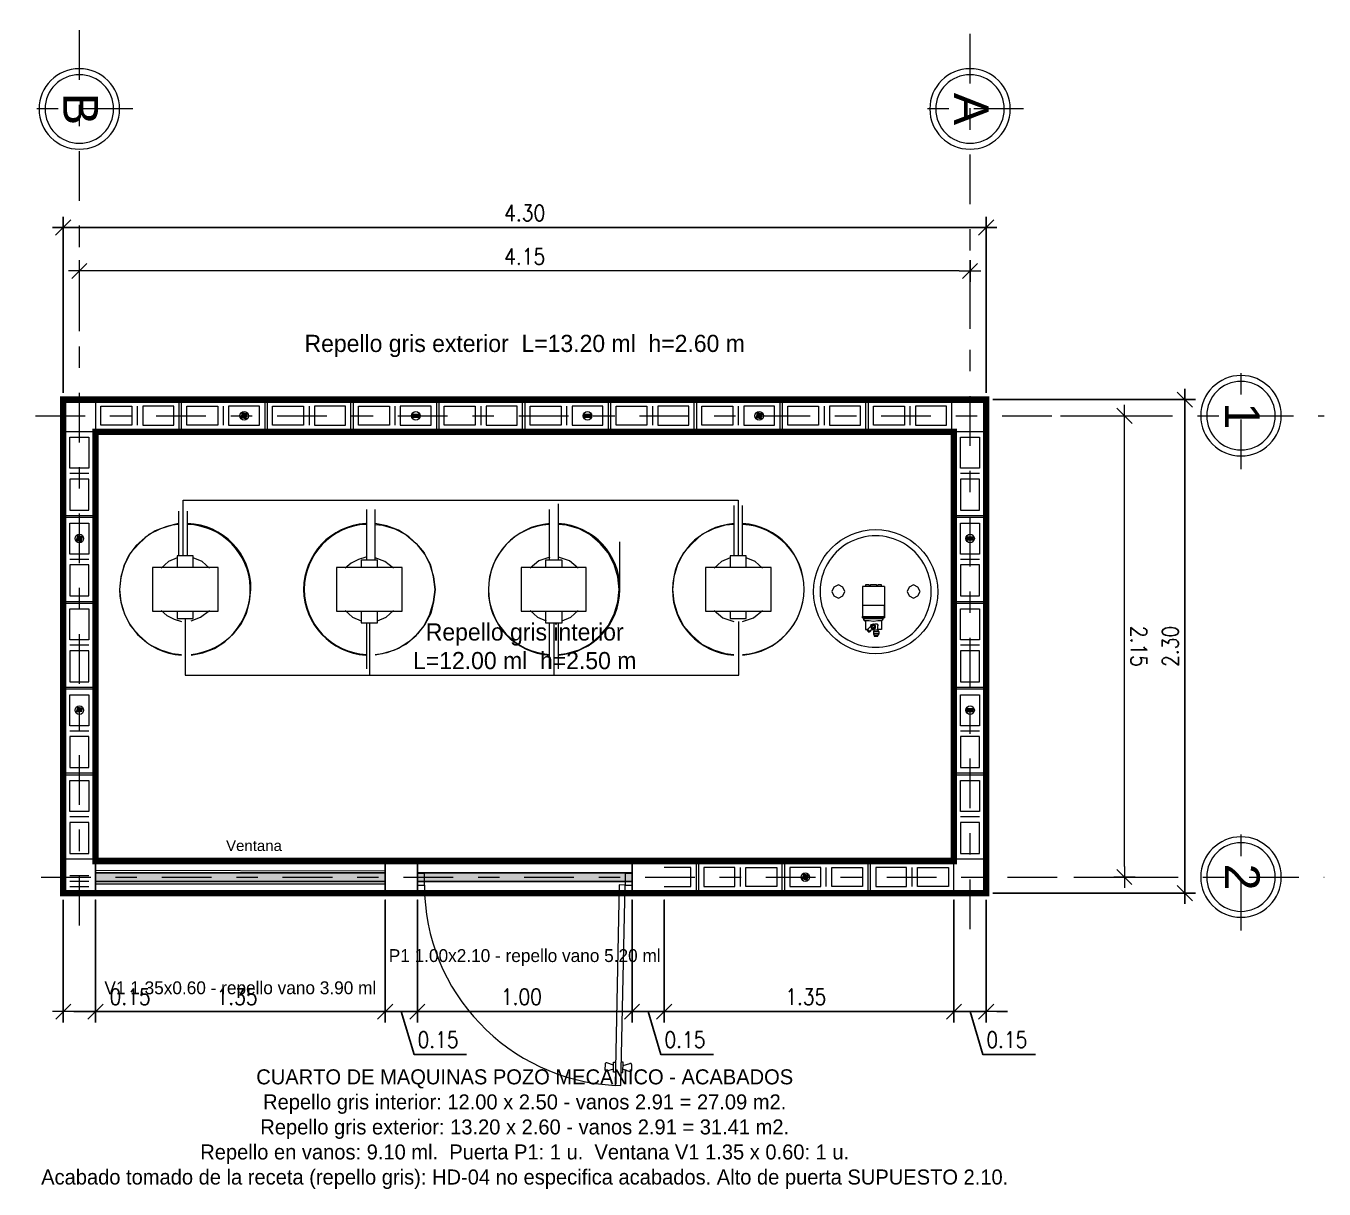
# Model space of a CAD drawing. Header units: metres. Extents: x -0.2 to 26.7, y -6.4 to 6.5.
# Drawn here: x -0.17 to 5.87, y -1.38 to 4.04 of the extents above; entities that cross this region are included whole.
import ezdxf

# ---------------------------------------------------------------- set-up
doc = ezdxf.new("R2010")
doc.units = ezdxf.units.M
for name, pattern in [('IMPORT-DASHDOT', [1, 0.5, -0.25, 0, -0.25]), ('IMPORT-DCW', [63.5, 44.45, -6.35, 6.35, -6.35]), ('IMPORT-PDF_IMPORT', [1, 0.8, -0.2])]:
    doc.linetypes.add(name, pattern=pattern)
for name, color, linetype in [('00', 250, 'Continuous'), ('CUANT Resumen y supuestos', 7, 'Continuous'), ('N1 Acabado muro exterior - Repello gris h 2.60', 1, 'Continuous'), ('N1 Acabado muro interior - Repello gris h 2.50', 3, 'Continuous'), ('N1 Acabado vanos - Repello gris', 6, 'Continuous'), ('N1 Puerta P1 de 1.00 x 2.10 m', 30, 'Continuous'), ('N1 Ventana V1 de 1.35 x 0.60 m', 4, 'Continuous')]:
    doc.layers.add(name, color=color, linetype=linetype)
for name, color, linetype, lineweight, true_color in [('2_0_Lotes', 1, 'Continuous', 9, 0xff0000), ('Ejes nj', 1, 'Continuous', 9, 0xff0000), ('PIN', 1, 'Continuous', 9, 0xff0000), ('TUBERIA AGUA DET', 3, 'Continuous', 9, 0x00ff00), ('TUBERIA_VIEGA_AGUA_FRIA', 5, 'IMPORT-DCW', 9, 0x0000ff)]:
    doc.layers.add(name, color=color, linetype=linetype, lineweight=lineweight, true_color=true_color)
doc.layers.add('MACHOTE', color=7, linetype='Continuous', lineweight=9)
doc.layers.add('PDF_Geometry', color=7, linetype='Continuous', lineweight=9)
doc.styles.add('Arial', font='arial.ttf', dxfattribs={"height": 0.162037})
doc.styles.add('Arial_1', font='arial.ttf', dxfattribs={"height": 0.05})
doc.styles.add('RomanS', font='romans__.ttf', dxfattribs={"width": 0.85, "height": 0.075})

# ---------------------------------------------------------------- blocks, each defined once
blk = doc.blocks.new('cuarto de equipos jumay con equipos_dwg_DIMTICK-911998-PLANTA DE MURO PERIMETRAL')
at = {"layer": 'Defpoints'}
for p, q in [((-1, 0), (1, 0)), ((0.71, 0.71), (-0.71, -0.71)), ((0, 1), (0, -1))]:
    blk.add_line(p, q, dxfattribs=at)
blk = doc.blocks.new('cuarto de equipos jumay con equipos_dwg__U91-911999-PLANTA DE MURO PERIMETRAL')
at = {"layer": 'Ejes nj', "color": 7, "linetype": 'IMPORT-DASHDOT'}
for p, q in [((0, -12.133), (0, 0.836)), ((-0.538, 0), (0.538, 0))]:
    blk.add_line(p, q, dxfattribs=at)
at = {"layer": 'Ejes nj', "color": 7}
for radius in [0.405, 0.345]:
    blk.add_circle((0, 0), radius, dxfattribs=at)
blk = doc.blocks.new('cuarto de equipos jumay con equipos_dwg__U95-912000-PLANTA DE MURO PERIMETRAL')
at = {"layer": 'Ejes nj', "color": 7, "linetype": 'IMPORT-DASHDOT'}
for p, q in [((0, -8.255), (0, 0.836)), ((-0.538, 0), (0.538, 0))]:
    blk.add_line(p, q, dxfattribs=at)
at = {"layer": 'Ejes nj', "color": 7}
for radius in [0.405, 0.345]:
    blk.add_circle((0, 0), radius, dxfattribs=at)
blk = doc.blocks.new('cuarto de equipos jumay con equipos_dwg__U89-912001-PLANTA DE MURO PERIMETRAL')
at = {"layer": 'Ejes nj', "color": 7, "linetype": 'IMPORT-DASHDOT'}
for p, q in [((0, -12.077), (0, 0.836)), ((-0.538, 0), (0.538, 0))]:
    blk.add_line(p, q, dxfattribs=at)
at = {"layer": 'Ejes nj', "color": 7}
for radius in [0.405, 0.345]:
    blk.add_circle((0, 0), radius, dxfattribs=at)
blk = doc.blocks.new('cuarto de equipos jumay con equipos_dwg__U93-912002-PLANTA DE MURO PERIMETRAL')
at = {"layer": 'Ejes nj', "color": 7, "linetype": 'IMPORT-DASHDOT'}
for p, q in [((0, -8.22), (0, 0.836)), ((-0.538, 0), (0.538, 0))]:
    blk.add_line(p, q, dxfattribs=at)
at = {"layer": 'Ejes nj', "color": 7}
for radius in [0.405, 0.345]:
    blk.add_circle((0, 0), radius, dxfattribs=at)
blk = doc.blocks.new('cuarto de equipos jumay con equipos_dwg_DIMTICK-912003-PLANTA DE MURO PERIMETRAL')
at = {"layer": 'MACHOTE'}
for p, q in [((-1, 0), (1, 0)), ((0.71, 0.71), (-0.71, -0.71)), ((0, 1), (0, -1))]:
    blk.add_line(p, q, dxfattribs=at)
blk = doc.blocks.new('MACHOTE CUARTO DE MAQUINAS POZO (URB-07)')
at = {"layer": 'PIN', "true_color": 0x260000}
for points in [[(0.8325, 2.2423), (0.8252, 2.215), (0.8525, 2.2076), (0.8599, 2.235)], [(3.2325, 2.2423), (3.2252, 2.215), (3.2525, 2.2076), (3.2599, 2.235)], [(1.6252, 2.235), (1.6252, 2.215), (1.6599, 2.215), (1.6599, 2.235)], [(2.4252, 2.235), (2.4252, 2.215), (2.4599, 2.215), (2.4599, 2.235)], [(0.065, 1.6698), (0.0577, 1.6425), (0.085, 1.6351), (0.0924, 1.6625)], [(4.2077, 1.6625), (4.2077, 1.6425), (4.2424, 1.6425), (4.2424, 1.6625)], [(0.065, 0.8698), (0.0577, 0.8425), (0.0874, 0.8438), (0.0924, 0.8625)], [(4.2077, 0.8625), (4.2077, 0.8425), (4.2424, 0.8425), (4.2424, 0.8625)], [(3.4475, 0.0923), (3.4402, 0.065), (3.4675, 0.0576), (3.4749, 0.085)]]:
    blk.add_hatch(color=18, dxfattribs=at).paths.add_polyline_path(points)
at = {"color": 18, "lineweight": 9, "true_color": 0x260000}
for p, q in [((0.345, 2.2696), (0.345, 2.1804)), ((0.745, 2.2696), (0.745, 2.1804)), ((1.145, 2.2696), (1.145, 2.1804)), ((1.545, 2.2696), (1.545, 2.1804)), ((1.945, 2.2696), (1.945, 2.1804)), ((2.345, 2.2696), (2.345, 2.1804)), ((2.745, 2.2696), (2.745, 2.1804)), ((3.145, 2.2696), (3.145, 2.1804)), ((3.545, 2.2696), (3.545, 2.1804)), ((3.945, 2.2696), (3.945, 2.1804)), ((0.1196, 1.955), (0.0304, 1.955)), ((4.2696, 1.955), (4.1804, 1.955)), ((0.1196, 1.555), (0.0304, 1.555)), ((4.2696, 1.555), (4.1804, 1.555)), ((0.1196, 1.155), (0.0304, 1.155)), ((4.2696, 1.155), (4.1804, 1.155)), ((0.1196, 0.755), (0.0304, 0.755)), ((4.2696, 0.755), (4.1804, 0.755)), ((0.1196, 0.355), (0.0304, 0.355)), ((4.2696, 0.355), (4.1804, 0.355)), ((4.9442, 0.125), (4.9442, 0.025)), ((0.1196, 0.0804), (0.0304, 0.0804)), ((0.15, 0.1068), (1.5, 0.1037)), ((3.155, 0.0304), (3.155, 0.1196)), ((3.555, 0.0304), (3.555, 0.1196)), ((3.955, 0.0304), (3.955, 0.1196)), ((4.9942, 0.075), (4.8942, 0.075)), ((4.9796, 0.0396), (4.9088, 0.1103)), ((0.1196, 0.055), (0.0304, 0.055)), ((0.1196, 0.0296), (0.0304, 0.0296)), ((0.15, 0.0437), (1.5, 0.0437)), ((-0.0353, -0.5875), (0.0354, -0.5168)), ((0, -0.6021), (0, -0.5021)), ((4.2647, -0.5875), (4.3354, -0.5168)), ((4.3, -0.6021), (4.3, -0.5021)), ((0.05, -0.5521), (-0.05, -0.5521)), ((4.35, -0.5521), (4.25, -0.5521)), ((2.5244, -0.7966), (2.5238, -0.8235)), ((2.5636, -0.8195), (2.5316, -0.8293)), ((2.5639, -0.8022), (2.5324, -0.791)), ((2.6482, -0.7992), (2.6477, -0.8261))]:
    blk.add_line(p, q, dxfattribs=at)
at = {"color": 18, "lineweight": 9, "true_color": 0x260000, "flags": 128}
for points in [[(0.15, 2.155), (0.54, 2.155), (0.54, 2.295), (0.15, 2.295)], [(0.3196, 2.1804), (0.1754, 2.1804), (0.1754, 2.2696), (0.3196, 2.2696)], [(0.3704, 2.2696), (0.3704, 2.1804), (0.5146, 2.1804), (0.5146, 2.2696)], [(0.55, 2.155), (0.94, 2.155), (0.94, 2.295), (0.55, 2.295)], [(0.7196, 2.1804), (0.5754, 2.1804), (0.5754, 2.2696), (0.7196, 2.2696)], [(0.7704, 2.2696), (0.7704, 2.1804), (0.9146, 2.1804), (0.9146, 2.2696)], [(0.95, 2.155), (1.34, 2.155), (1.34, 2.295), (0.95, 2.295)], [(1.1196, 2.1804), (0.9754, 2.1804), (0.9754, 2.2696), (1.1196, 2.2696)], [(1.1704, 2.2696), (1.1704, 2.1804), (1.3146, 2.1804), (1.3146, 2.2696)], [(1.35, 2.155), (1.74, 2.155), (1.74, 2.295), (1.35, 2.295)], [(1.5196, 2.1804), (1.3754, 2.1804), (1.3754, 2.2696), (1.5196, 2.2696)], [(1.5704, 2.2696), (1.5704, 2.1804), (1.7146, 2.1804), (1.7146, 2.2696)], [(1.75, 2.155), (2.14, 2.155), (2.14, 2.295), (1.75, 2.295)], [(1.9196, 2.1804), (1.7754, 2.1804), (1.7754, 2.2696), (1.9196, 2.2696)], [(1.9704, 2.2696), (1.9704, 2.1804), (2.1146, 2.1804), (2.1146, 2.2696)], [(2.15, 2.155), (2.54, 2.155), (2.54, 2.295), (2.15, 2.295)], [(2.3196, 2.1804), (2.1754, 2.1804), (2.1754, 2.2696), (2.3196, 2.2696)], [(2.3704, 2.2696), (2.3704, 2.1804), (2.5146, 2.1804), (2.5146, 2.2696)], [(2.55, 2.155), (2.94, 2.155), (2.94, 2.295), (2.55, 2.295)], [(2.7196, 2.1804), (2.5754, 2.1804), (2.5754, 2.2696), (2.7196, 2.2696)], [(2.7704, 2.2696), (2.7704, 2.1804), (2.9146, 2.1804), (2.9146, 2.2696)], [(2.95, 2.155), (3.34, 2.155), (3.34, 2.295), (2.95, 2.295)], [(3.1196, 2.1804), (2.9754, 2.1804), (2.9754, 2.2696), (3.1196, 2.2696)], [(3.1704, 2.2696), (3.1704, 2.1804), (3.3146, 2.1804), (3.3146, 2.2696)], [(3.35, 2.155), (3.74, 2.155), (3.74, 2.295), (3.35, 2.295)], [(3.5196, 2.1804), (3.3754, 2.1804), (3.3754, 2.2696), (3.5196, 2.2696)], [(3.5704, 2.2696), (3.5704, 2.1804), (3.7146, 2.1804), (3.7146, 2.2696)], [(3.75, 2.155), (4.14, 2.155), (4.14, 2.295), (3.75, 2.295)], [(3.9196, 2.1804), (3.7754, 2.1804), (3.7754, 2.2696), (3.9196, 2.2696)], [(3.9704, 2.2696), (3.9704, 2.1804), (4.1146, 2.1804), (4.1146, 2.2696)], [(0.005, 2.15), (0.005, 1.76), (0.145, 1.76), (0.145, 2.15)], [(0.0304, 1.9804), (0.0304, 2.1246), (0.1196, 2.1246), (0.1196, 1.9804)], [(4.155, 2.15), (4.155, 1.76), (4.295, 1.76), (4.295, 2.15)], [(4.1804, 1.9804), (4.1804, 2.1246), (4.2696, 2.1246), (4.2696, 1.9804)], [(0.1196, 1.9296), (0.0304, 1.9296), (0.0304, 1.7854), (0.1196, 1.7854)], [(4.2696, 1.9296), (4.1804, 1.9296), (4.1804, 1.7854), (4.2696, 1.7854)], [(0.005, 1.75), (0.005, 1.36), (0.145, 1.36), (0.145, 1.75)], [(0.0304, 1.5804), (0.0304, 1.7246), (0.1196, 1.7246), (0.1196, 1.5804)], [(4.155, 1.75), (4.155, 1.36), (4.295, 1.36), (4.295, 1.75)], [(4.1804, 1.5804), (4.1804, 1.7246), (4.2696, 1.7246), (4.2696, 1.5804)], [(0.1196, 1.5296), (0.0304, 1.5296), (0.0304, 1.3854), (0.1196, 1.3854)], [(4.2696, 1.5296), (4.1804, 1.5296), (4.1804, 1.3854), (4.2696, 1.3854)], [(0.005, 1.35), (0.005, 0.96), (0.145, 0.96), (0.145, 1.35)], [(4.155, 1.35), (4.155, 0.96), (4.295, 0.96), (4.295, 1.35)], [(0.0304, 1.1804), (0.0304, 1.3246), (0.1196, 1.3246), (0.1196, 1.1804)], [(4.1804, 1.1804), (4.1804, 1.3246), (4.2696, 1.3246), (4.2696, 1.1804)], [(0.1196, 1.1296), (0.0304, 1.1296), (0.0304, 0.9854), (0.1196, 0.9854)], [(4.2696, 1.1296), (4.1804, 1.1296), (4.1804, 0.9854), (4.2696, 0.9854)], [(0.005, 0.95), (0.005, 0.56), (0.145, 0.56), (0.145, 0.95)], [(0.0304, 0.7804), (0.0304, 0.9246), (0.1196, 0.9246), (0.1196, 0.7804)], [(4.155, 0.95), (4.155, 0.56), (4.295, 0.56), (4.295, 0.95)], [(4.1804, 0.7804), (4.1804, 0.9246), (4.2696, 0.9246), (4.2696, 0.7804)], [(0.1196, 0.7296), (0.0304, 0.7296), (0.0304, 0.5854), (0.1196, 0.5854)], [(4.2696, 0.7296), (4.1804, 0.7296), (4.1804, 0.5854), (4.2696, 0.5854)], [(0.005, 0.55), (0.005, 0.16), (0.145, 0.16), (0.145, 0.55)], [(4.155, 0.55), (4.155, 0.16), (4.295, 0.16), (4.295, 0.55)], [(0.0304, 0.3804), (0.0304, 0.5246), (0.1196, 0.5246), (0.1196, 0.3804)], [(4.1804, 0.3804), (4.1804, 0.5246), (4.2696, 0.5246), (4.2696, 0.3804)], [(0.1196, 0.3296), (0.0304, 0.3296), (0.0304, 0.1854), (0.1196, 0.1854)], [(4.2696, 0.3296), (4.1804, 0.3296), (4.1804, 0.1854), (4.2696, 0.1854)], [(1.5, 0.15), (0.15, 0.15), (0.15, 0), (1.5, 0)], [(3.35, 0.145), (2.96, 0.145), (2.96, 0.005), (3.35, 0.005)], [(3.75, 0.145), (3.36, 0.145), (3.36, 0.005), (3.75, 0.005)], [(4.15, 0.145), (3.76, 0.145), (3.76, 0.005), (4.15, 0.005)], [(1.65, 0.0909), (1.65, 0.0378), (1.6827, 0.0378), (1.6827, 0.0909)], [(2.6174, 0.0909), (2.6174, 0.0378), (2.65, 0.0378), (2.65, 0.0909)], [(3.1296, 0.0304), (3.1296, 0.1196), (2.9854, 0.1196), (2.9854, 0.0304)], [(3.1804, 0.1196), (3.3246, 0.1196), (3.3246, 0.0304), (3.1804, 0.0304)], [(3.5296, 0.0304), (3.5296, 0.1196), (3.3854, 0.1196), (3.3854, 0.0304)], [(3.5804, 0.1196), (3.7246, 0.1196), (3.7246, 0.0304), (3.5804, 0.0304)], [(3.9296, 0.0304), (3.9296, 0.1196), (3.7854, 0.1196), (3.7854, 0.0304)], [(3.9804, 0.1196), (4.1246, 0.1196), (4.1246, 0.0304), (3.9804, 0.0304)], [(2.5708, -0.8956), (2.5977, -0.8962), (2.6174, 0.0378), (2.5904, 0.0383)], [(0.1854, -0.5168), (0.1147, -0.5875)], [(0.15, -0.5021), (0.15, -0.6021)], [(1.5354, -0.5168), (1.4647, -0.5875)], [(1.5, -0.5021), (1.5, -0.6021)], [(1.6854, -0.5168), (1.6147, -0.5875)], [(1.65, -0.5021), (1.65, -0.6021)], [(2.6147, -0.5875), (2.6854, -0.5168)], [(2.65, -0.6021), (2.65, -0.5021)], [(2.8354, -0.5168), (2.7647, -0.5875)], [(2.8, -0.5021), (2.8, -0.6021)], [(4.1147, -0.5875), (4.1854, -0.5168)], [(4.15, -0.6021), (4.15, -0.5021)], [(0.1, -0.5521), (0.2, -0.5521)], [(1.45, -0.5521), (1.55, -0.5521)], [(1.6, -0.5521), (1.7, -0.5521)], [(2.7, -0.5521), (2.6, -0.5521)], [(2.75, -0.5521), (2.85, -0.5521)], [(4.2, -0.5521), (4.1, -0.5521)]]:
    blk.add_lwpolyline(points, close=True, dxfattribs=at)
for points in [[(2.8, 0.005), (2.95, 0.005), (2.95, 0.145), (2.8, 0.145)], [(2.8, 0.0304), (2.9246, 0.0304), (2.9246, 0.1196), (2.8, 0.1196)], [(2.5721, -0.8348), (2.5634, -0.8346), (2.5644, -0.7871), (2.5731, -0.7873)], [(2.599, -0.8353), (2.6077, -0.8355), (2.6087, -0.7881), (2.6, -0.7879)], [(2.608, -0.8204), (2.6081, -0.8204), (2.6397, -0.8316)], [(2.6084, -0.8031), (2.6085, -0.8031), (2.6405, -0.7933)]]:
    blk.add_lwpolyline(points, dxfattribs=at)
at = {"color": 18, "lineweight": 9, "true_color": 0x260000}
for centre, radius, start, end in [((2.6174, 0.0378), 0.9347, 180, -92.85867), ((2.5298, -0.8236), 0.006, 178.79381, -72.89389), ((2.5304, -0.7967), 0.006, 70.48152, 178.79381), ((2.6417, -0.826), 0.006, -109.51848, -1.20619), ((2.6422, -0.799), 0.006, -1.20619, 107.10611)]:
    blk.add_arc(centre, radius, start, end, dxfattribs=at)
at = {"layer": '2_0_Lotes', "color": 18, "true_color": 0x260000, "flags": 128}
blk.add_lwpolyline([(4.15, 0.15), (2.65, 0.15), (2.65, 0), (4.3, 0), (4.3, 2.3), (0, 2.3), (0, 0), (1.65, 0), (1.65, 0.15), (0.15, 0.15), (0.15, 2.15), (4.15, 2.15)], close=True, dxfattribs=at)
at = {"layer": 'Defpoints', "color": 18, "true_color": 0x260000}
for p, q in [((0, 2.3312), (0, 3.1523)), ((4.3, 2.3312), (4.3, 3.1523)), ((4.25, 3.1023), (0.05, 3.1023)), ((4.3313, 2.3), (5.2757, 2.3)), ((5.2257, 0.05), (5.2257, 2.25)), ((0, -0.0313), (0, -0.6021)), ((4.3, -0.0313), (4.3, -0.6021)), ((4.3313, 0), (5.2757, 0)), ((0.05, -0.5521), (0.1, -0.5521)), ((0.15, -0.5521), (0.4443, -0.5521)), ((0.2, -0.5521), (1.45, -0.5521)), ((1.55, -0.5521), (1.6, -0.5521)), ((1.7, -0.5521), (2.6, -0.5521)), ((2.7, -0.5521), (2.75, -0.5521)), ((4.15, -0.5521), (4.3, -0.5521)), ((4.35, -0.5521), (4.4, -0.5521))]:
    blk.add_line(p, q, dxfattribs=at)
at = {"layer": 'Defpoints', "color": 18, "true_color": 0x260000, "flags": 128}
for points in [[(0.15, -0.6021), (0.15, -0.0313)], [(1.5, -0.6021), (1.5, -0.0313)], [(1.65, -0.6021), (1.65, -0.0313)], [(2.65, -0.6021), (2.65, -0.0313)], [(2.8, -0.6021), (2.8, -0.0313)], [(4.15, -0.6021), (4.15, -0.0313)]]:
    blk.add_lwpolyline(points, close=True, dxfattribs=at)
for points in [[(1.575, -0.5521), (1.635, -0.7521), (1.8793, -0.7521)], [(2.725, -0.5521), (2.785, -0.7521), (3.0293, -0.7521)], [(2.85, -0.5521), (4.1, -0.5521), (4.05, -0.5521)], [(4.225, -0.5521), (4.285, -0.7521), (4.5293, -0.7521)]]:
    blk.add_lwpolyline(points, dxfattribs=at)
at = {"layer": 'MACHOTE', "color": 18, "true_color": 0x260000}
for p, q in [((0.075, 2.6186), (0.075, 2.9495)), ((4.225, 2.6295), (4.225, 2.9495)), ((4.175, 2.8995), (0.125, 2.8995)), ((4.6471, 2.225), (4.9942, 2.225)), ((4.9442, 0.125), (4.9442, 2.175)), ((4.7082, 0.075), (4.9942, 0.075))]:
    blk.add_line(p, q, dxfattribs=at)
at = {"layer": 'PDF_Geometry', "color": 18, "true_color": 0x260000}
for p, q in [((2.5936, 1.4158), (2.5936, 1.6371)), ((3.7271, 1.2899), (3.7271, 1.2797)), ((3.7544, 1.2218), (3.751, 1.2252))]:
    blk.add_line(p, q, dxfattribs=at)
at = {"layer": 'PDF_Geometry', "color": 18, "true_color": 0x260000, "flags": 128}
for points in [[(0.5377, 1.7222), (0.4832, 1.7086), (0.4287, 1.6881), (0.3811, 1.6575), (0.3402, 1.6201), (0.3062, 1.5758), (0.2824, 1.5247), (0.2687, 1.4703), (0.2619, 1.4158), (0.2687, 1.3579), (0.2858, 1.3001), (0.313, 1.2456), (0.3538, 1.2014), (0.3981, 1.1605), (0.4526, 1.1333), (0.507, 1.1163), (0.5513, 1.1129)], [(0.5377, 1.7188), (0.507, 1.7154), (0.4526, 1.6983), (0.3981, 1.6711), (0.3538, 1.6303), (0.313, 1.586), (0.2858, 1.5315), (0.2687, 1.4737), (0.2619, 1.4158)], [(1.4533, 1.7188), (1.4874, 1.7154), (1.5452, 1.6983), (1.5963, 1.6711), (1.6439, 1.6303), (1.6814, 1.586), (1.7086, 1.5315), (1.7256, 1.4737), (1.7324, 1.4158), (1.7256, 1.4737), (1.712, 1.5281), (1.6848, 1.5792), (1.6507, 1.6235), (1.6099, 1.6609), (1.5622, 1.6915), (1.5078, 1.712), (1.4533, 1.7222)], [(2.3077, 1.1129), (2.3451, 1.1163), (2.403, 1.1333), (2.4541, 1.1605), (2.5017, 1.2014), (2.5392, 1.2456), (2.5664, 1.3001), (2.5834, 1.3579), (2.5902, 1.4158), (2.5834, 1.4737), (2.5664, 1.5315), (2.5392, 1.586), (2.5017, 1.6303), (2.4541, 1.6711), (2.403, 1.6983), (2.3451, 1.7154), (2.3077, 1.7188)], [(3.1246, 1.7188), (3.0838, 1.7154), (3.0293, 1.6983), (2.9749, 1.6711), (2.9306, 1.6303), (2.8898, 1.586), (2.8625, 1.5315), (2.8455, 1.4737), (2.8387, 1.4158), (2.8455, 1.3579), (2.8625, 1.3001), (2.8898, 1.2456), (2.9306, 1.2014), (2.9749, 1.1605), (3.0293, 1.1333), (3.0838, 1.1163), (3.1246, 1.1129)], [(0.5309, 1.5622), (0.49, 1.5452), (0.456, 1.5145)], [(0.6057, 1.5179), (0.6057, 1.5724), (0.5309, 1.5724), (0.5309, 1.5179)], [(0.6806, 1.5145), (0.6466, 1.5452), (0.6057, 1.5622)], [(1.4091, 1.5656), (1.375, 1.5554), (1.341, 1.5384), (1.3138, 1.5145)], [(1.4635, 1.5179), (1.4635, 1.552), (1.3886, 1.552), (1.3886, 1.5179)], [(1.5384, 1.5145), (1.4976, 1.5452), (1.4533, 1.5622)], [(2.2669, 1.5656), (2.2158, 1.5486), (2.175, 1.5145)], [(2.3247, 1.5179), (2.3247, 1.552), (2.2464, 1.552), (2.2464, 1.5179)], [(2.3996, 1.5145), (2.3588, 1.5486), (2.3077, 1.5656)], [(3.1076, 1.5622), (3.0668, 1.5452), (3.0327, 1.5145)], [(3.1825, 1.5179), (3.1825, 1.5724), (3.1076, 1.5724), (3.1076, 1.5179)], [(3.2574, 1.5145), (3.2234, 1.5452), (3.1825, 1.5622)], [(0.5955, 1.1095), (0.65, 1.1197), (0.7045, 1.1401), (0.7521, 1.1707), (0.793, 1.2082), (0.827, 1.2524), (0.8542, 1.3035), (0.8678, 1.3579), (0.8746, 1.4158)], [(1.4533, 1.1129), (1.4874, 1.1163), (1.5452, 1.1333), (1.5963, 1.1605), (1.6439, 1.2014), (1.6814, 1.2456), (1.7086, 1.3001), (1.7256, 1.3579), (1.7324, 1.4158), (1.7256, 1.3579), (1.712, 1.3035), (1.6848, 1.2524), (1.6507, 1.2082), (1.6099, 1.1707), (1.5622, 1.1401), (1.5078, 1.1197), (1.4533, 1.1095)], [(3.8259, 1.4294), (3.7237, 1.4294), (3.7237, 1.3409), (3.7237, 1.2899)], [(3.8122, 1.4294), (3.8122, 1.4362), (3.802, 1.4362), (3.7952, 1.4362), (3.7918, 1.4294), (3.7884, 1.4362), (3.7748, 1.4362), (3.7612, 1.4362), (3.7578, 1.4294), (3.7544, 1.4362), (3.7476, 1.4362), (3.7374, 1.4362), (3.7374, 1.4294)], [(3.7237, 1.2831), (3.7237, 1.2899), (3.7374, 1.2899), (3.8088, 1.2899), (3.8259, 1.2899), (3.8259, 1.3409), (3.7237, 1.3409)], [(0.456, 1.3171), (0.4832, 1.2933), (0.5172, 1.2763), (0.5513, 1.266)], [(0.5309, 1.3137), (0.5309, 1.2797), (0.6057, 1.2797), (0.6057, 1.3137)], [(0.5955, 1.2694), (0.6398, 1.2865), (0.6806, 1.3171)], [(1.3138, 1.3171), (1.3478, 1.2865), (1.3886, 1.2694)], [(1.3886, 1.3137), (1.3886, 1.2592), (1.4635, 1.2592), (1.4635, 1.3137)], [(1.4635, 1.2694), (1.5044, 1.2865), (1.5384, 1.3171)], [(2.175, 1.3171), (2.209, 1.2865), (2.2498, 1.2694)], [(2.2464, 1.3137), (2.2464, 1.2592), (2.3247, 1.2592), (2.3247, 1.3137)], [(2.3247, 1.2694), (2.3656, 1.2865), (2.3996, 1.3171)], [(3.0327, 1.3171), (3.0736, 1.2831), (3.1246, 1.266)], [(3.1076, 1.3137), (3.1076, 1.2797), (3.1825, 1.2797), (3.1825, 1.3137)], [(3.1655, 1.266), (3.2166, 1.2831), (3.2574, 1.3171)], [(3.8122, 1.2694), (3.8088, 1.2694), (3.8054, 1.2694), (3.7952, 1.2694), (3.7748, 1.266), (3.7544, 1.2694), (3.7442, 1.2694), (3.7374, 1.2694), (3.734, 1.2694), (3.734, 1.2728), (3.7305, 1.2728), (3.7305, 1.2763), (3.7271, 1.2797), (3.7748, 1.2797), (3.8225, 1.2797)], [(3.8225, 1.2899), (3.8225, 1.2797), (3.8191, 1.2797), (3.8191, 1.2763), (3.8156, 1.2728), (3.8122, 1.2694), (3.8122, 1.2286), (3.7952, 1.2286)], [(3.734, 1.2694), (3.7374, 1.2694), (3.7374, 1.2286), (3.7476, 1.2286), (3.7612, 1.2422)], [(3.7442, 1.2286), (3.7476, 1.2218), (3.7544, 1.215), (3.7544, 1.2184), (3.7544, 1.2218), (3.7578, 1.2184), (3.768, 1.2286), (3.7748, 1.2286), (3.7782, 1.2286), (3.7782, 1.2252), (3.7748, 1.2184), (3.7748, 1.2082), (3.7782, 1.2014), (3.7782, 1.198), (3.7884, 1.198), (3.7952, 1.198), (3.7952, 1.2014), (3.802, 1.2082), (3.802, 1.2184), (3.7952, 1.2252), (3.7952, 1.2456)], [(3.7476, 1.2252), (3.751, 1.2252), (3.7476, 1.2286), (3.7442, 1.2286), (3.7544, 1.215)], [(3.7578, 1.2184), (3.7476, 1.2286), (3.7544, 1.2184)], [(3.7612, 1.2388), (3.7646, 1.2524), (3.7748, 1.2558), (3.7816, 1.2524), (3.7816, 1.2558), (3.785, 1.2558), (3.7884, 1.2558), (3.7918, 1.2558), (3.7918, 1.2524), (3.7952, 1.2524), (3.7952, 1.249), (3.7952, 1.2456)], [(3.802, 1.2184), (3.7884, 1.2184), (3.7748, 1.2184)], [(3.7952, 1.2252), (3.7884, 1.2252), (3.7782, 1.2252)], [(3.802, 1.2082), (3.7884, 1.2082), (3.7748, 1.2082)], [(3.7952, 1.2014), (3.7884, 1.2014), (3.7782, 1.2014)]]:
    blk.add_lwpolyline(points, dxfattribs=at)
for points in [[(0.4151, 1.3137), (0.4458, 1.3137), (0.6942, 1.3137), (0.7215, 1.3137), (0.7215, 1.5179), (0.6942, 1.5179), (0.4458, 1.5179), (0.4151, 1.5179)], [(1.5793, 1.5179), (1.5486, 1.5179), (1.3001, 1.5179), (1.2729, 1.5179), (1.2729, 1.3137), (1.3001, 1.3137), (1.5486, 1.3137), (1.5793, 1.3137)], [(2.4371, 1.5179), (2.4064, 1.5179), (2.1579, 1.5179), (2.1341, 1.5179), (2.1341, 1.3137), (2.1579, 1.3137), (2.4064, 1.3137), (2.4371, 1.3137)], [(2.9919, 1.3137), (3.0225, 1.3137), (3.271, 1.3137), (3.2982, 1.3137), (3.2982, 1.5179), (3.271, 1.5179), (3.0225, 1.5179), (2.9919, 1.5179)], [(3.6114, 1.375), (3.6318, 1.3852), (3.642, 1.4056), (3.6318, 1.426), (3.6114, 1.4362), (3.591, 1.426), (3.5808, 1.4056), (3.591, 1.3852)], [(3.962, 1.375), (3.9824, 1.3852), (3.9927, 1.4056), (3.9824, 1.426), (3.962, 1.4362), (3.9416, 1.426), (3.9314, 1.4056), (3.9416, 1.3852)], [(3.7748, 1.232), (3.785, 1.2354), (3.785, 1.2456), (3.7748, 1.2524), (3.7646, 1.2456), (3.7646, 1.2354)], [(3.7748, 1.2354), (3.7816, 1.2422), (3.7748, 1.249), (3.768, 1.2422)]]:
    blk.add_lwpolyline(points, close=True, dxfattribs=at)
at = {"layer": 'PDF_Geometry', "color": 18, "linetype": 'IMPORT-PDF_IMPORT', "true_color": 0x260000, "flags": 128}
blk.add_lwpolyline([(3.8259, 1.4294), (3.8259, 1.2831), (3.7237, 1.2831)], dxfattribs=at)
at = {"layer": 'PDF_Geometry', "color": 18, "true_color": 0x260000}
blk.add_circle((3.7852, 1.405), 0.2892, dxfattribs=at)
for centre, radius, start, end in [((0.5704, 1.418), 0.3043, -0.41424, 88.47221), ((0.5676, 1.4153), 0.3037, -84.71459, 87.93261), ((1.4276, 1.4149), 0.3079, 93.45136, 179.8218), ((1.4264, 1.4158), 0.3033, 92.63382, -92.63382), ((2.2893, 1.4147), 0.3083, 94.16633, 179.78354), ((2.2846, 1.4158), 0.3037, 93.99576, -93.99576), ((2.2901, 1.4191), 0.3036, -0.62057, 86.6707), ((3.147, 1.4147), 0.3083, 94.16631, 179.78351), ((3.1479, 1.4191), 0.3036, -0.62057, 86.67069), ((3.148, 1.4158), 0.3035, -86.68903, 86.68903), ((3.785, 1.4067), 0.2587, -0.24303, -179.75697), ((0.5724, 1.4192), 0.3105, -179.36969, -93.9034), ((1.4302, 1.4192), 0.3105, -179.36973, -93.90343), ((2.2845, 1.4125), 0.3036, 179.37944, -93.3293), ((2.2853, 1.417), 0.3083, -85.83367, -0.21646), ((3.1423, 1.4125), 0.3036, 179.37943, -93.3293), ((3.1431, 1.417), 0.3083, -85.83367, -0.21646), ((3.785, 1.4045), 0.2587, 179.75697, 0.24303)]:
    blk.add_arc(centre, radius, start, end, dxfattribs=at)
at = {"layer": 'PIN', "color": 18, "true_color": 0x260000}
for centre in [(0.8425, 2.225), (1.6425, 2.225), (2.4425, 2.225), (3.2425, 2.225), (0.075, 1.6525), (4.225, 1.6525), (0.075, 0.8525), (4.225, 0.8525), (3.4575, 0.075)]:
    blk.add_circle(centre, 0.02, dxfattribs=at)
at = {"layer": 'TUBERIA AGUA DET', "color": 18, "true_color": 0x260000}
for p, q in [((0.5377, 1.78), (0.5377, 1.5724)), ((0.5785, 1.5724), (0.5785, 1.78)), ((1.4125, 1.7885), (1.4125, 1.552)), ((1.4533, 1.552), (1.4533, 1.7885)), ((2.2635, 1.7885), (2.2635, 1.552)), ((2.3077, 1.552), (2.3077, 1.8141)), ((3.1246, 1.8073), (3.1246, 1.5724)), ((3.1655, 1.5724), (3.1655, 1.8073)), ((1.4125, 1.2592), (1.4125, 1.0448)), ((2.2635, 1.2592), (2.2635, 1.0448)), ((2.3077, 1.0448), (2.3077, 1.2592))]:
    blk.add_line(p, q, dxfattribs=at)
at = {"layer": 'TUBERIA_VIEGA_AGUA_FRIA', "color": 18, "true_color": 0x260000}
for p, q in [((0.5683, 1.2797), (0.5683, 1.0154)), ((1.4261, 1.2592), (1.4261, 1.0154)), ((2.2856, 1.2592), (2.2856, 1.0154)), ((2.1478, 1.0164), (3.1478, 1.0164))]:
    blk.add_line(p, q, dxfattribs=at)
at = {"layer": 'TUBERIA_VIEGA_AGUA_FRIA', "color": 18, "true_color": 0x260000, "flags": 128}
for points in [[(0.5582, 1.5724), (0.5582, 1.831), (3.1439, 1.831), (3.1439, 1.5724)], [(0.5683, 1.0162), (3.1478, 1.0162), (3.1478, 1.266)]]:
    blk.add_lwpolyline(points, dxfattribs=at)
at = {"extrusion": (0, 0, -1), "xscale": 0.4629629629629663, "yscale": 0.4629629629629663, "zscale": -0.4629629629629663}
for name, p in [('cuarto de equipos jumay con equipos_dwg__U93-912002-PLANTA DE MURO PERIMETRAL', (-0.075, 3.6546)), ('cuarto de equipos jumay con equipos_dwg__U95-912000-PLANTA DE MURO PERIMETRAL', (-4.225, 3.6546))]:
    blk.add_blockref(name, p, dxfattribs=at)
at = {"xscale": 0.05, "yscale": 0.05, "zscale": 0.05}
for name, p, rotation in [('cuarto de equipos jumay con equipos_dwg_DIMTICK-911998-PLANTA DE MURO PERIMETRAL', (0, 3.1023), 180), ('cuarto de equipos jumay con equipos_dwg_DIMTICK-912003-PLANTA DE MURO PERIMETRAL', (0.075, 2.8995), 180), ('cuarto de equipos jumay con equipos_dwg_DIMTICK-911998-PLANTA DE MURO PERIMETRAL', (5.2257, 2.3), 90), ('cuarto de equipos jumay con equipos_dwg_DIMTICK-912003-PLANTA DE MURO PERIMETRAL', (4.9442, 2.225), 89.99999999999999), ('cuarto de equipos jumay con equipos_dwg_DIMTICK-911998-PLANTA DE MURO PERIMETRAL', (5.2257, 0), -90.00000000000001)]:
    blk.add_blockref(name, p, dxfattribs=dict(at, rotation=rotation))
for name, p in [('cuarto de equipos jumay con equipos_dwg_DIMTICK-911998-PLANTA DE MURO PERIMETRAL', (4.3, 3.1023)), ('cuarto de equipos jumay con equipos_dwg_DIMTICK-912003-PLANTA DE MURO PERIMETRAL', (4.225, 2.8995))]:
    blk.add_blockref(name, p, dxfattribs=at)
at = {"extrusion": (0, 0, -1), "xscale": 0.4629629629629663, "yscale": 0.4629629629629663, "zscale": -0.4629629629629663, "rotation": 90.00000000000003}
for name, p in [('cuarto de equipos jumay con equipos_dwg__U91-911999-PLANTA DE MURO PERIMETRAL', (-5.4875, 2.225)), ('cuarto de equipos jumay con equipos_dwg__U89-912001-PLANTA DE MURO PERIMETRAL', (-5.4875, 0.075))]:
    blk.add_blockref(name, p, dxfattribs=at)
at = {"color": 18, "lineweight": 9, "true_color": 0x260000, "insert": (0.7586, 0.2465), "char_height": 0.05, "width": 0.311587, "attachment_point": 1, "line_spacing_factor": 0.941778, "style": 'Arial_1'}
blk.add_mtext('Ventana', dxfattribs=at)
at = {"layer": 'Defpoints', "color": 18, "true_color": 0x260000, "char_height": 0.075, "width": 0.254166, "line_spacing_factor": 0.983083, "style": 'RomanS'}
for s, insert, attachment_point in [('4.30', (2.15, 3.2073), 2), ('0.15', (0.2159, -0.4455), 1), ('1.35', (0.7142, -0.4455), 1), ('1.00', (2.0392, -0.4455), 1), ('1.35', (3.3642, -0.4455), 1), ('0.15', (1.6509, -0.6455), 1), ('0.15', (2.8009, -0.6455), 1), ('0.15', (4.3009, -0.6455), 1)]:
    blk.add_mtext(s, dxfattribs=dict(at, insert=insert, attachment_point=attachment_point))
at = {"layer": 'Defpoints', "color": 18, "true_color": 0x260000, "insert": (5.1208, 1.15), "char_height": 0.075, "width": 0.254166, "attachment_point": 2, "rotation": 90, "line_spacing_factor": 0.983083, "style": 'RomanS'}
blk.add_mtext('2.30', dxfattribs=at)
at = {"layer": 'Ejes nj', "color": 7, "char_height": 0.162, "attachment_point": 2, "rotation": 270, "line_spacing_factor": 0.941778, "style": 'Arial'}
for s, insert, width in [('B', (0.1621, 3.6546), 0.180529), ('A', (4.3121, 3.6546), 0.180529), ('1', (5.5746, 2.225), 0.150772), ('2', (5.5746, 0.075), 0.150772)]:
    blk.add_mtext(s, dxfattribs=dict(at, insert=insert, width=width))
at = {"layer": 'MACHOTE', "color": 18, "true_color": 0x260000, "insert": (2.15, 3.0044), "char_height": 0.075, "width": 0.254166, "attachment_point": 2, "line_spacing_factor": 0.983083, "style": 'RomanS'}
blk.add_mtext('4.15', dxfattribs=at)
at = {"layer": 'MACHOTE', "color": 18, "true_color": 0x260000, "insert": (5.0491, 1.15), "char_height": 0.075, "width": 0.254166, "attachment_point": 2, "rotation": 270, "line_spacing_factor": 0.983083, "style": 'RomanS'}
blk.add_mtext('2.15', dxfattribs=at)
blk = doc.blocks.new('Vano P1 1.00x2.10')
blk.add_lwpolyline([(-0.5, -0.075), (0.5, -0.075), (0.5, 0.075), (-0.5, 0.075)], close=True)
at = {"flags": 1}
for tag, p in [('ANCHO', (0, -0.08)), ('ID', (0, -0.05)), ('ALTO', (0, -0.11)), ('PERIMETRO_REPELLO', (0, -0.14))]:
    blk.add_attdef(tag, p, '', height=0.02, dxfattribs=at)
blk = doc.blocks.new('Vano V1 1.35x0.60')
blk.add_lwpolyline([(-0.675, -0.075), (0.675, -0.075), (0.675, 0.075), (-0.675, 0.075)], close=True)
at = {"flags": 1}
for tag, p in [('ANCHO', (0, -0.08)), ('ID', (0, -0.05)), ('ALTO', (0, -0.11)), ('PERIMETRO_REPELLO', (0, -0.14))]:
    blk.add_attdef(tag, p, '', height=0.02, dxfattribs=at)
blk = doc.blocks.new('Puerta P1')
blk.add_hatch(color=256).paths.add_polyline_path([(-0.5, -0.02), (0.5, -0.02), (0.5, 0.02), (-0.5, 0.02)])
blk.add_lwpolyline([(-0.5, -0.02), (0.5, -0.02), (0.5, 0.02), (-0.5, 0.02)], close=True)
at = {"flags": 1}
for tag, p in [('ANCHO', (0, -0.08)), ('ID', (0, -0.05)), ('ALTO', (0, -0.11))]:
    blk.add_attdef(tag, p, '', height=0.02, dxfattribs=at)
blk = doc.blocks.new('Ventana V1')
blk.add_hatch(color=256).paths.add_polyline_path([(-0.675, -0.02), (0.675, -0.02), (0.675, 0.02), (-0.675, 0.02)])
blk.add_lwpolyline([(-0.675, -0.02), (0.675, -0.02), (0.675, 0.02), (-0.675, 0.02)], close=True)
at = {"flags": 1}
for tag, p in [('ANCHO', (0, -0.08)), ('ID', (0, -0.05)), ('ALTO', (0, -0.11))]:
    blk.add_attdef(tag, p, '', height=0.02, dxfattribs=at)

msp = doc.modelspace()

# ---------------------------------------------------------------- linework, layer by layer
at = {"layer": 'N1 Acabado muro exterior - Repello gris h 2.60', "const_width": 0.03}
msp.add_lwpolyline([(0, 0), (4.3, 0), (4.3, 2.3), (0, 2.3)], close=True, dxfattribs=at)
at = {"layer": 'N1 Acabado muro interior - Repello gris h 2.50', "const_width": 0.03}
msp.add_lwpolyline([(0.15, 0.15), (4.15, 0.15), (4.15, 2.15), (0.15, 2.15)], close=True, dxfattribs=at)

# ---------------------------------------------------------------- block references
at = {"layer": '00'}
msp.add_blockref('MACHOTE CUARTO DE MAQUINAS POZO (URB-07)', (0, 0), dxfattribs=at)
at = {"layer": 'N1 Acabado vanos - Repello gris'}
for name, p in [('Vano V1 1.35x0.60', (0.825, 0.075)), ('Vano P1 1.00x2.10', (2.15, 0.075))]:
    msp.add_blockref(name, p, dxfattribs=at)
at = {"layer": 'N1 Puerta P1 de 1.00 x 2.10 m'}
msp.add_blockref('Puerta P1', (2.15, 0.075), dxfattribs=at)
at = {"layer": 'N1 Ventana V1 de 1.35 x 0.60 m'}
msp.add_blockref('Ventana V1', (0.825, 0.075), dxfattribs=at)

# ---------------------------------------------------------------- texts
at = {"layer": 'CUANT Resumen y supuestos', "insert": (2.15, -1.1), "char_height": 0.07, "width": 5, "attachment_point": 5}
msp.add_mtext('CUARTO DE MAQUINAS POZO MECANICO - ACABADOS\\PRepello gris interior: 12.00 x 2.50 - vanos 2.91 = 27.09 m2.\\PRepello gris exterior: 13.20 x 2.60 - vanos 2.91 = 31.41 m2.\\PRepello en vanos: 9.10 ml.  Puerta P1: 1 u.  Ventana V1 1.35 x 0.60: 1 u.\\PAcabado tomado de la receta (repello gris): HD-04 no especifica acabados. Alto de puerta SUPUESTO 2.10.', dxfattribs=at)
at = {"layer": 'N1 Acabado muro exterior - Repello gris h 2.60', "insert": (2.15, 2.55), "char_height": 0.08, "attachment_point": 5}
msp.add_mtext('Repello gris exterior  L=13.20 ml  h=2.60 m', dxfattribs=at)
at = {"layer": 'N1 Acabado muro interior - Repello gris h 2.50', "insert": (2.15, 1.15), "char_height": 0.08, "attachment_point": 5}
msp.add_mtext('Repello gris interior\\PL=12.00 ml  h=2.50 m', dxfattribs=at)
at = {"layer": 'N1 Acabado vanos - Repello gris', "char_height": 0.06, "attachment_point": 5}
for s, insert in [('P1 1.00x2.10 - repello vano 5.20 ml', (2.15, -0.3)), ('V1 1.35x0.60 - repello vano 3.90 ml', (0.825, -0.45))]:
    msp.add_mtext(s, dxfattribs=dict(at, insert=insert))

doc.saveas('drawing.dxf')
